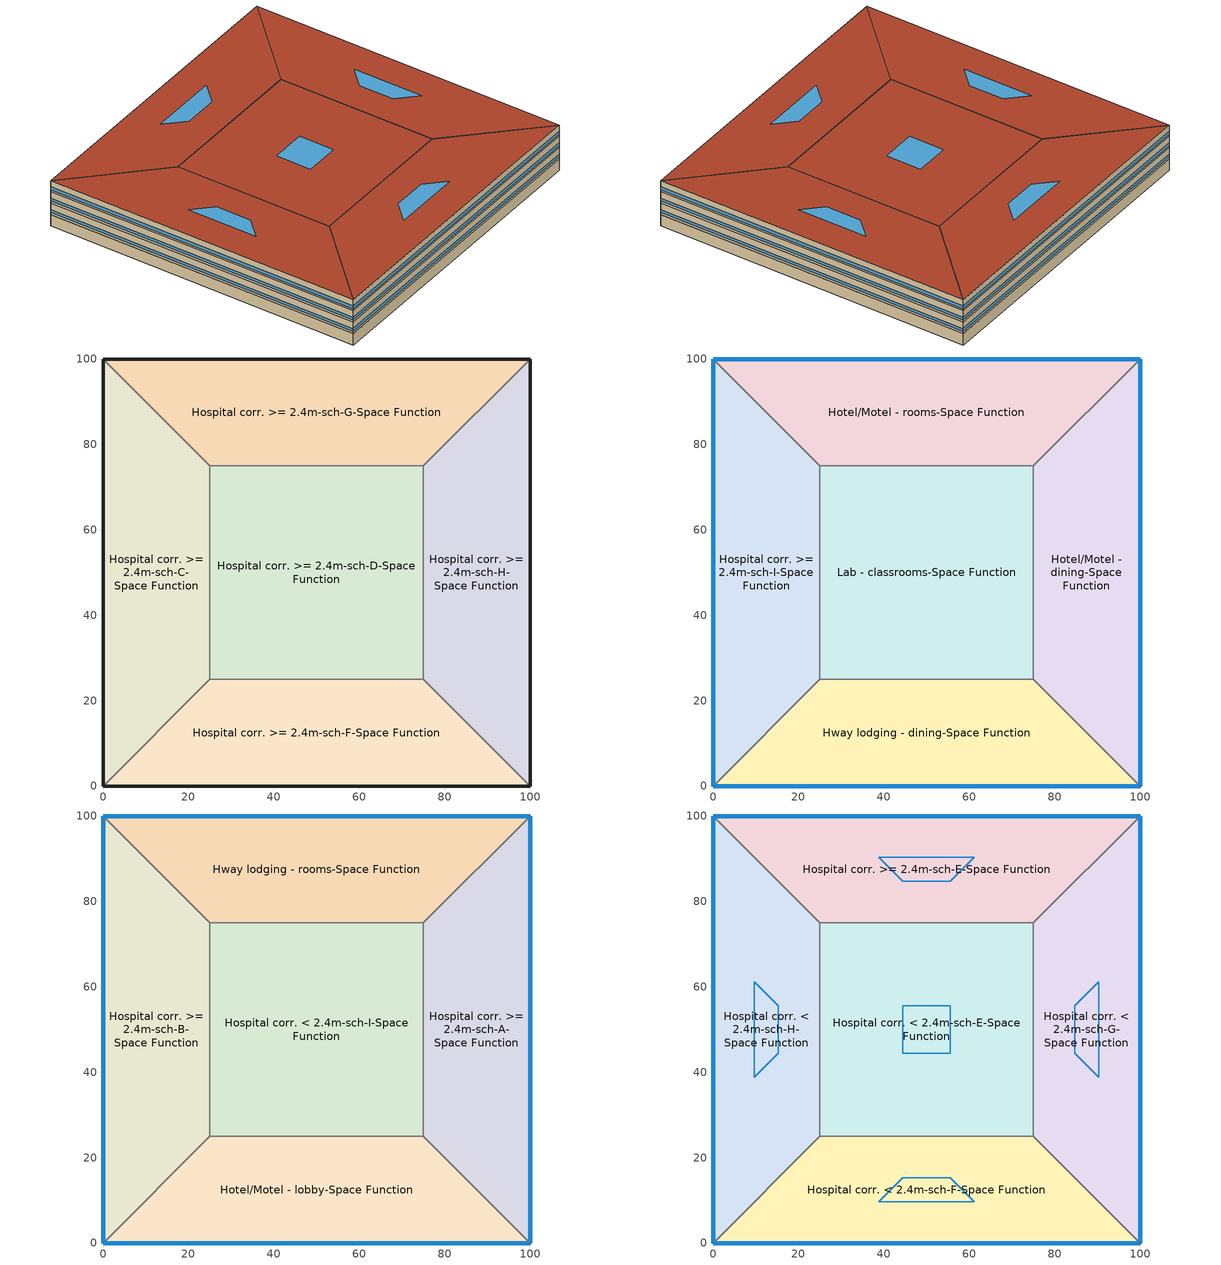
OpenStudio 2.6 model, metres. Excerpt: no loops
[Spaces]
Hospital corr. >= 2.4m-sch-C-Space Function
 floor ground: 0,0 0,100 25,75 25,25 z0
 wall ground: 0,100 0,0 z0:3.8
 wall to Hospital corr. >= 2.4m-sch-G-Space Function: 25,75 0,100 z0:3.8
 wall to Hospital corr. >= 2.4m-sch-D-Space Function: 25,25 25,75 z0:3.8
 wall to Hospital corr. >= 2.4m-sch-F-Space Function: 0,0 25,25 z0:3.8
Hospital corr. >= 2.4m-sch-G-Space Function
 floor ground: 0,100 100,100 75,75 25,75 z0
 wall ground: 100,100 0,100 z0:3.8
 wall to Hospital corr. >= 2.4m-sch-H-Space Function: 75,75 100,100 z0:3.8
 wall to Hospital corr. >= 2.4m-sch-D-Space Function: 25,75 75,75 z0:3.8
Hospital corr. >= 2.4m-sch-H-Space Function
 floor ground: 100,100 100,0 75,25 75,75 z0
 wall ground: 100,0 100,100 z0:3.8
 wall to Hospital corr. >= 2.4m-sch-F-Space Function: 75,25 100,0 z0:3.8
 wall to Hospital corr. >= 2.4m-sch-D-Space Function: 75,75 75,25 z0:3.8
Hospital corr. >= 2.4m-sch-F-Space Function
 floor ground: 100,0 0,0 25,25 75,25 z0
 wall ground: 0,0 100,0 z0:3.8
 wall to Hospital corr. >= 2.4m-sch-D-Space Function: 75,25 25,25 z0:3.8
Hospital corr. >= 2.4m-sch-D-Space Function
 floor ground: 25,25 25,75 75,75 75,25 z0
Hospital corr. >= 2.4m-sch-I-Space Function
 floor to Hospital corr. >= 2.4m-sch-C-Space Function: 0,0 0,100 25,75 25,25 z3.8
 wall outside: 0,100 0,0 z3.8:7.6
 wall to Hotel/Motel - rooms-Space Function: 25,75 0,100 z3.8:7.6
 wall to Lab - classrooms-Space Function: 25,25 25,75 z3.8:7.6
 wall to Hway lodging - dining-Space Function: 0,0 25,25 z3.8:7.6
 window: 0,99.97 0,0.03 z4.56:5.51
Hotel/Motel - rooms-Space Function
 floor to Hospital corr. >= 2.4m-sch-G-Space Function: 0,100 100,100 75,75 25,75 z3.8
 wall outside: 100,100 0,100 z3.8:7.6
 wall to Hotel/Motel - dining-Space Function: 75,75 100,100 z3.8:7.6
 wall to Lab - classrooms-Space Function: 25,75 75,75 z3.8:7.6
 window: 99.97,100 0.03,100 z4.56:5.51
Hotel/Motel - dining-Space Function
 floor to Hospital corr. >= 2.4m-sch-H-Space Function: 100,100 100,0 75,25 75,75 z3.8
 wall outside: 100,0 100,100 z3.8:7.6
 wall to Hway lodging - dining-Space Function: 75,25 100,0 z3.8:7.6
 wall to Lab - classrooms-Space Function: 75,75 75,25 z3.8:7.6
 window: 100,0.03 100,99.97 z4.56:5.51
Hway lodging - dining-Space Function
 floor to Hospital corr. >= 2.4m-sch-F-Space Function: 100,0 0,0 25,25 75,25 z3.8
 wall outside: 0,0 100,0 z3.8:7.6
 wall to Lab - classrooms-Space Function: 75,25 25,25 z3.8:7.6
 window: 0.03,0 99.97,0 z4.56:5.51
Lab - classrooms-Space Function
 floor to Hospital corr. >= 2.4m-sch-D-Space Function: 25,25 25,75 75,75 75,25 z3.8
Hospital corr. >= 2.4m-sch-B-Space Function
 floor to Hospital corr. >= 2.4m-sch-I-Space Function: 0,0 0,100 25,75 25,25 z7.6
 wall outside: 0,100 0,0 z7.6:11.4
 wall to Hway lodging - rooms-Space Function: 25,75 0,100 z7.6:11.4
 wall to Hospital corr. < 2.4m-sch-I-Space Function: 25,25 25,75 z7.6:11.4
 wall to Hotel/Motel - lobby-Space Function: 0,0 25,25 z7.6:11.4
 window: 0,99.97 0,0.03 z8.36:9.31
Hway lodging - rooms-Space Function
 floor to Hotel/Motel - rooms-Space Function: 0,100 100,100 75,75 25,75 z7.6
 wall outside: 100,100 0,100 z7.6:11.4
 wall to Hospital corr. >= 2.4m-sch-A-Space Function: 75,75 100,100 z7.6:11.4
 wall to Hospital corr. < 2.4m-sch-I-Space Function: 25,75 75,75 z7.6:11.4
 window: 99.97,100 0.03,100 z8.36:9.31
Hospital corr. >= 2.4m-sch-A-Space Function
 floor to Hotel/Motel - dining-Space Function: 100,100 100,0 75,25 75,75 z7.6
 wall outside: 100,0 100,100 z7.6:11.4
 wall to Hotel/Motel - lobby-Space Function: 75,25 100,0 z7.6:11.4
 wall to Hospital corr. < 2.4m-sch-I-Space Function: 75,75 75,25 z7.6:11.4
 window: 100,0.03 100,99.97 z8.36:9.31
Hotel/Motel - lobby-Space Function
 floor to Hway lodging - dining-Space Function: 100,0 0,0 25,25 75,25 z7.6
 wall outside: 0,0 100,0 z7.6:11.4
 wall to Hospital corr. < 2.4m-sch-I-Space Function: 75,25 25,25 z7.6:11.4
 window: 0.03,0 99.97,0 z8.36:9.31
Hospital corr. < 2.4m-sch-I-Space Function
 floor to Lab - classrooms-Space Function: 25,25 25,75 75,75 75,25 z7.6
Hospital corr. < 2.4m-sch-H-Space Function
 floor to Hospital corr. >= 2.4m-sch-B-Space Function: 0,0 0,100 25,75 25,25 z11.4
 wall outside: 0,100 0,0 z11.4:15.2
 wall to Hospital corr. >= 2.4m-sch-E-Space Function: 25,75 0,100 z11.4:15.2
 wall to Hospital corr. < 2.4m-sch-E-Space Function: 25,25 25,75 z11.4:15.2
 wall to Hospital corr. < 2.4m-sch-F-Space Function: 0,0 25,25 z11.4:15.2
 window: 0,99.97 0,0.03 z12.16:13.11
 roof outside: 25,25 25,75 0,100 0,0 z15.2
 skylight: 15.3,44.41 15.3,55.59 9.7,61.18 9.7,38.82 z15.2
Hospital corr. >= 2.4m-sch-E-Space Function
 floor to Hway lodging - rooms-Space Function: 0,100 100,100 75,75 25,75 z11.4
 wall outside: 100,100 0,100 z11.4:15.2
 wall to Hospital corr. < 2.4m-sch-G-Space Function: 75,75 100,100 z11.4:15.2
 wall to Hospital corr. < 2.4m-sch-E-Space Function: 25,75 75,75 z11.4:15.2
 window: 99.97,100 0.03,100 z12.16:13.11
 roof outside: 25,75 75,75 100,100 0,100 z15.2
 skylight: 44.41,84.7 55.59,84.7 61.18,90.3 38.82,90.3 z15.2
Hospital corr. < 2.4m-sch-G-Space Function
 floor to Hospital corr. >= 2.4m-sch-A-Space Function: 100,100 100,0 75,25 75,75 z11.4
 wall outside: 100,0 100,100 z11.4:15.2
 wall to Hospital corr. < 2.4m-sch-F-Space Function: 75,25 100,0 z11.4:15.2
 wall to Hospital corr. < 2.4m-sch-E-Space Function: 75,75 75,25 z11.4:15.2
 window: 100,0.03 100,99.97 z12.16:13.11
 roof outside: 75,75 75,25 100,0 100,100 z15.2
 skylight: 84.7,55.59 84.7,44.41 90.3,38.82 90.3,61.18 z15.2
Hospital corr. < 2.4m-sch-F-Space Function
 floor to Hotel/Motel - lobby-Space Function: 100,0 0,0 25,25 75,25 z11.4
 wall outside: 0,0 100,0 z11.4:15.2
 wall to Hospital corr. < 2.4m-sch-E-Space Function: 75,25 25,25 z11.4:15.2
 window: 0.03,0 99.97,0 z12.16:13.11
 roof outside: 75,25 25,25 0,0 100,0 z15.2
 skylight: 55.59,15.3 44.41,15.3 38.82,9.7 61.18,9.7 z15.2
Hospital corr. < 2.4m-sch-E-Space Function
 floor to Hospital corr. < 2.4m-sch-I-Space Function: 25,25 25,75 75,75 75,25 z11.4
 roof outside: 75,25 75,75 25,75 25,25 z15.2
 skylight: 55.59,44.41 55.59,55.59 44.41,55.59 44.41,44.41 z15.2
[Building]
Building 1: Default Construction Set=BTAP-Mass at hdd = 6250.0; Standards Number of Stories=4; Standards Number of Above Ground Stories=4; Standards Building Type=NECB2011_unknown
[Site]
Fort McMurray AP_AB_CAN: Latitude {deg}=56.653; Longitude {deg}=-111.223; Time Zone {hr}=-7; Elevation {m}=369.1
[Site:WaterMainsTemperature]
Calculation Method=Correlation; Annual Average Outdoor Air Temperature {C}=1.875; Maximum Difference In Monthly Average Outdoor Air Temperatures {deltaC}=34.4
[SizingPeriod:DesignDay] Barometric Pressure {Pa}=96969; Sky Clearness=0; Rain Indicator=0; Snow Indicator=0; Day of Month=21; Daylight Saving Time Indicator=0; Humidity Indicating Type=Wetbulb; Dry-Bulb Temperature Range Modifier Type=DefaultMultipliers
Name | Maximum Dry-Bulb Temperature {C} | Daily Dry-Bulb Temperature Range {deltaC} | Humidity Indicating Conditions at Maximum Dry-Bulb | Wind Speed {m/s} | Wind Direction {deg} | Month | Day Type | Solar Model Indicator | ASHRAE Taub | ASHRAE Taud
Fort McMurray AP Ann Clg .4% Condns DB=>MWB | 28.9 | 12.4 | 17.8 | 3.7 | 250 | 7 | SummerDesignDay | ASHRAETau | 0.377 | 2.403
Fort McMurray AP Ann Htg 99.6% Condns DB | -36.2 | 0 | -36.2 | 1 | 90 | 1 | WinterDesignDay | ASHRAEClearSky
[Site:GroundTemperature:BuildingSurface]
19.527, 19.502, 19.536, 19.598, 20.002, 21.64, 22.225, 22.375, 21.449, 20.121, 19.802, 19.633
[Material:NoMass] Roughness=Smooth; Thermal Absorptance=0.9; Solar Absorptance=0.7
Name | Thermal Resistance {m2-K/W} | Visible Absorptance
Typical Carpet Pad; Typical Carpet Pad 1 | 0.21648 | 0.8
Typical Insulation 1 | 5.91238 | 0.7
Typical Insulation 2 | 4.49096 | 0.7
Typical Insulation 3 | 6.17282 | 0.7
Typical Carpet Pad 2 | 1.25503 | 0.8
Typical Carpet Pad 3; Typical Carpet Pad 4 | 3.45515 | 0.8
Typical Insulation 4 | 0.454528 | 0.7
Typical Insulation 5 | 0.454545 | 0.7
[Material]
Name | Roughness | Thickness {m} | Conductivity {W/m-K} | Density {kg/m3} | Specific Heat {J/kg-K} | Thermal Absorptance | Solar Absorptance | Visible Absorptance
G05 25mm wood | MediumSmooth | 0.0254 | 0.15 | 608 | 1630 | 0.9 | 0.5 | 0.5
100mm Normalweight concrete floor 1 | MediumSmooth | 0.1016 | 2.31 | 2322 | 832
G01 13mm gypsum board 1 | Smooth | 0.0127 | 0.16 | 800 | 1090 | 0.9 | 0.7 | 0.5
4 in. Normalweight Concrete Floor 1 | MediumRough | 0.1016 | 2.31 | 2322 | 832 | 0.9 | 0.7 | 0.7
1IN Stucco 1 | Smooth | 0.0253 | 0.6918 | 1858 | 837 | 0.9 | 0.7 | 0.92
8IN CONCRETE HW RefBldg 1 | Rough | 0.2032 | 1.311 | 2240 | 836.8 | 0.9 | 0.7 | 0.7
1/2IN Gypsum 1 | Smooth | 0.0127 | 0.16 | 784.9 | 830 | 0.9 | 0.4 | 0.4
Metal Roof Surface 1; F08 Metal surface 1 | Smooth | 0.0008 | 45.28 | 7824 | 500 | 0.9 | 0.7 | 0.7
6 in. Normalweight Concrete Floor 1; 6 in. Normalweight Concrete Floor 2; 6 in. Normalweight Concrete Floor 3 | MediumRough | 0.1524 | 2.31 | 2322 | 832 | 0.9 | 0.7 | 0.7
[Construction]
BTAP-Int-Partition; BTAP-Int-Door: G05 25mm wood
BTAP-Int-Floor: 100mm Normalweight concrete floor 1, Typical Carpet Pad
BTAP-Int-Wall: G01 13mm gypsum board 1, G01 13mm gypsum board 1
BTAP-Int-Ceiling: Typical Carpet Pad, 100mm Normalweight concrete floor 1
BTAP-Int-Window: SimpleGlazing
BTAP-Ext-Floor-Mass:U-0.162: Typical Insulation 1, 4 in. Normalweight Concrete Floor 1, Typical Carpet Pad 1
BTAP-Ext-Wall-Mass:U-0.21: 1IN Stucco 1, 8IN CONCRETE HW RefBldg 1, Typical Insulation 2, 1/2IN Gypsum 1
BTAP-Ext-Roof-Metal:U-0.162: Metal Roof Surface 1, Typical Insulation 3
BTAP-Grnd-Floor-Mass:U-0.757: 6 in. Normalweight Concrete Floor 1, Typical Carpet Pad 2
BTAP-Grnd-Wall-Mass:U-0.284: 6 in. Normalweight Concrete Floor 2, Typical Carpet Pad 3
BTAP-Grnd-Roof-Mass:U-0.284: 6 in. Normalweight Concrete Floor 3, Typical Carpet Pad 4
BTAP-Ext-FixedWindow:U=0.220 SHGC=0.600; BTAP-Ext-GlassDoors:U=0.220 SHGC=0.600; BTAP-Ext-Skylights:U=0.220 SHGC=0.600; BTAP-Ext-DaylightDomes:U=0.220 SHGC=0.600; BTAP-Ext-DaylightDiffuser:U=0.220 SHGC=0.600: SimpleGlazing:U=0.220 SHGC=0.600
BTAP-Ext-Door:U-2.2: F08 Metal surface 1, Typical Insulation 4
BTAP-Ext-OverHeadDoor:U-2.2: Typical Insulation 5
[DefaultConstructionSet]
BTAP-Mass at hdd = 6250.0: Default Exterior Surface Constructions=BTAP-Mass at hdd = 6250.0; Default Interior Surface Constructions=Default Surface Constructions 2; Default Ground Contact Surface Constructions=BTAP-Mass at hdd = 6250.0 1; Default Exterior SubSurface Constructions=BTAP-Mass at hdd = 6250.0; Default Interior SubSurface Constructions=Default Sub Surface Constructions 2; Interior Partition Construction=BTAP-Int-Partition
[DefaultSurfaceConstructions]
Name | Floor Construction | Wall Construction | Roof Ceiling Construction
Default Surface Constructions 2 | BTAP-Int-Floor | BTAP-Int-Wall | BTAP-Int-Ceiling
BTAP-Mass at hdd = 6250.0 | BTAP-Ext-Floor-Mass:U-0.162 | BTAP-Ext-Wall-Mass:U-0.21 | BTAP-Ext-Roof-Metal:U-0.162
BTAP-Mass at hdd = 6250.0 1 | BTAP-Grnd-Floor-Mass:U-0.757 | BTAP-Grnd-Wall-Mass:U-0.284 | BTAP-Grnd-Roof-Mass:U-0.284
[DefaultSubSurfaceConstructions]
Name | Fixed Window Construction | Operable Window Construction | Door Construction | Glass Door Construction | Overhead Door Construction | Skylight Construction | Tubular Daylight Dome Construction | Tubular Daylight Diffuser Construction
Default Sub Surface Constructions 2 | BTAP-Int-Window | BTAP-Int-Window | BTAP-Int-Door
BTAP-Mass at hdd = 6250.0 | BTAP-Ext-FixedWindow:U=0.220 SHGC=0.600 | BTAP-Ext-FixedWindow:U=0.220 SHGC=0.600 | BTAP-Ext-Door:U-2.2 | BTAP-Ext-GlassDoors:U=0.220 SHGC=0.600 | BTAP-Ext-OverHeadDoor:U-2.2 | BTAP-Ext-Skylights:U=0.220 SHGC=0.600 | BTAP-Ext-DaylightDomes:U=0.220 SHGC=0.600 | BTAP-Ext-DaylightDiffuser:U=0.220 SHGC=0.600
[WindowMaterial:SimpleGlazingSystem] U-Factor {W/m2-K}=2.2; Solar Heat Gain Coefficient=0.6; Visible Transmittance=0.21
SimpleGlazing; SimpleGlazing:U=0.220 SHGC=0.600
[BuildingStory] Nominal Floor to Floor Height {m}=3.8
Name | Nominal Z Coordinate {m}
Story 1 | 0
Story 2 | 3.8
Story 3 | 7.6
Story 4 | 11.4
[Space]
Name | Space Type | Building Story | Thermal Zone
Hospital corr. >= 2.4m-sch-C-Space Function | Space Function Hospital corr. >= 2.4m-sch-B | Story 1 | WILD_ST=Hospital corr. >= 2.4m-sch-C_FL=Story 1_SCH=B
Hospital corr. >= 2.4m-sch-G-Space Function | Space Function Hospital corr. >= 2.4m-sch-B | Story 1 | WILD_ST=Hospital corr. >= 2.4m-sch-G_FL=Story 1_SCH=B
Hospital corr. >= 2.4m-sch-H-Space Function | Space Function Hospital corr. >= 2.4m-sch-B | Story 1 | WILD_ST=Hospital corr. >= 2.4m-sch-H_FL=Story 1_SCH=B
Hospital corr. >= 2.4m-sch-F-Space Function | Space Function Hospital corr. >= 2.4m-sch-B | Story 1 | WILD_ST=Hospital corr. >= 2.4m-sch-F_FL=Story 1_SCH=B
Hospital corr. >= 2.4m-sch-D-Space Function | Space Function Hospital corr. >= 2.4m-sch-B | Story 1 | WILD_ST=Hospital corr. >= 2.4m-sch-D_FL=Story 1_SCH=B
Hospital corr. >= 2.4m-sch-I-Space Function | Space Function Hospital corr. >= 2.4m-sch-B | Story 2 | WILD_ST=Hospital corr. >= 2.4m-sch-I_FL=Story 2_SCH=B
Hotel/Motel - rooms-Space Function | Space Function Hotel/Motel - rooms | Story 2 | DU_BT=Space Function_ST=Hotel/Motel - rooms_FL=Story 2_SCHF
Hotel/Motel - dining-Space Function | Space Function Hotel/Motel - dining | Story 2 | ALL_ST=Hotel/Motel - dining_FL=Story 2_SCH=B
Hway lodging - dining-Space Function | Space Function Hway lodging - dining | Story 2 | ALL_ST=Hway lodging - dining_FL=Story 2_SCH=B
Lab - classrooms-Space Function | Space Function Lab - classrooms | Story 2 | ALL_ST=Lab - classrooms_FL=Story 2_SCH=D
Hospital corr. >= 2.4m-sch-B-Space Function | Space Function Hospital corr. >= 2.4m-sch-B | Story 3 | WILD_ST=Hospital corr. >= 2.4m-sch-B_FL=Story 3_SCH=B
Hway lodging - rooms-Space Function | Space Function Hway lodging - rooms | Story 3 | DU_BT=Space Function_ST=Hway lodging - rooms_FL=Story 3_SCHF
Hospital corr. >= 2.4m-sch-A-Space Function | Space Function Hospital corr. >= 2.4m-sch-B | Story 3 | WILD_ST=Hospital corr. >= 2.4m-sch-A_FL=Story 3_SCH=B
Hotel/Motel - lobby-Space Function | Space Function Hotel/Motel - lobby | Story 3 | ALL_ST=Hotel/Motel - lobby_FL=Story 3_SCH=H
Hospital corr. < 2.4m-sch-I-Space Function | Space Function Hospital corr. < 2.4m-sch-B | Story 3 | WILD_ST=Hospital corr. < 2.4m-sch-I_FL=Story 3_SCH=B
Hospital corr. < 2.4m-sch-H-Space Function | Space Function Hospital corr. < 2.4m-sch-B | Story 4 | WILD_ST=Hospital corr. < 2.4m-sch-H_FL=Story 4_SCH=B
Hospital corr. >= 2.4m-sch-E-Space Function | Space Function Hospital corr. >= 2.4m-sch-B | Story 4 | WILD_ST=Hospital corr. >= 2.4m-sch-E_FL=Story 4_SCH=B
Hospital corr. < 2.4m-sch-G-Space Function | Space Function Hospital corr. < 2.4m-sch-B | Story 4 | WILD_ST=Hospital corr. < 2.4m-sch-G_FL=Story 4_SCH=B
Hospital corr. < 2.4m-sch-F-Space Function | Space Function Hospital corr. < 2.4m-sch-B | Story 4 | WILD_ST=Hospital corr. < 2.4m-sch-F_FL=Story 4_SCH=B
Hospital corr. < 2.4m-sch-E-Space Function | Space Function Hospital corr. < 2.4m-sch-B | Story 4 | WILD_ST=Hospital corr. < 2.4m-sch-E_FL=Story 4_SCH=B
[SpaceType] Standards Building Type=Space Function
Name | Default Schedule Set | Design Specification Outdoor Air Object | Standards Space Type
Space Function Hospital corr. >= 2.4m-sch-B | Space Function Hospital corr. >= 2.4m-sch-B Schedule Set | Space Function Hospital corr. >= 2.4m-sch-B Ventilation | Hospital corr. >= 2.4m-sch-B
Space Function Hotel/Motel - dining | Space Function Hotel/Motel - dining Schedule Set | Space Function Hotel/Motel - dining Ventilation | Hotel/Motel - dining
Space Function Hotel/Motel - lobby | Space Function Hotel/Motel - lobby Schedule Set | Space Function Hotel/Motel - lobby Ventilation | Hotel/Motel - lobby
Space Function Hotel/Motel - rooms | Space Function Hotel/Motel - rooms Schedule Set | Space Function Hotel/Motel - rooms Ventilation | Hotel/Motel - rooms
Space Function Hway lodging - dining | Space Function Hway lodging - dining Schedule Set | Space Function Hway lodging - dining Ventilation | Hway lodging - dining
Space Function Hway lodging - rooms | Space Function Hway lodging - rooms Schedule Set | Space Function Hway lodging - rooms Ventilation | Hway lodging - rooms
Space Function Lab - classrooms | Space Function Lab - classrooms Schedule Set | Space Function Lab - classrooms Ventilation | Lab - classrooms
Space Function Hospital corr. < 2.4m-sch-B | Space Function Hospital corr. < 2.4m-sch-B Schedule Set | Space Function Hospital corr. < 2.4m-sch-B Ventilation | Hospital corr. < 2.4m-sch-B
[People:Definition] Number of People Calculation Method=People/Area; Fraction Radiant=0.3
Name | People per Space Floor Area {person/m2}
Space Function Hospital corr. >= 2.4m-sch-B People Definition; Space Function Hospital corr. < 2.4m-sch-B People Definition | 0.0100104
Space Function Hotel/Motel - dining People Definition; Space Function Hotel/Motel - lobby People Definition; Space Function Hway lodging - dining People Definition | 0.0999967
Space Function Hotel/Motel - rooms People Definition; Space Function Hway lodging - rooms People Definition | 0.0400417
Space Function Lab - classrooms People Definition | 0.0500522
[People] Work Efficiency Schedule=Work Efficiency Schedule; Clothing Insulation Schedule=Clothing Schedule; Air Velocity Schedule=Air Velocity Schedule; Multiplier=1
Name | People Definition | Space or SpaceType
Space Function Hospital corr. >= 2.4m-sch-B People | Space Function Hospital corr. >= 2.4m-sch-B People Definition | Space Function Hospital corr. >= 2.4m-sch-B
Space Function Hotel/Motel - dining People | Space Function Hotel/Motel - dining People Definition | Space Function Hotel/Motel - dining
Space Function Hotel/Motel - lobby People | Space Function Hotel/Motel - lobby People Definition | Space Function Hotel/Motel - lobby
Space Function Hotel/Motel - rooms People | Space Function Hotel/Motel - rooms People Definition | Space Function Hotel/Motel - rooms
Space Function Hway lodging - dining People | Space Function Hway lodging - dining People Definition | Space Function Hway lodging - dining
Space Function Hway lodging - rooms People | Space Function Hway lodging - rooms People Definition | Space Function Hway lodging - rooms
Space Function Lab - classrooms People | Space Function Lab - classrooms People Definition | Space Function Lab - classrooms
Space Function Hospital corr. < 2.4m-sch-B People | Space Function Hospital corr. < 2.4m-sch-B People Definition | Space Function Hospital corr. < 2.4m-sch-B
[Lights:Definition] Design Level Calculation Method=Watts/Area; Fraction Radiant=0.5; Fraction Visible=0.2
Name | Watts per Space Floor Area {W/m2}
Space Function Hospital corr. >= 2.4m-sch-B Lights Definition | 9.59992
Space Function Hotel/Motel - dining Lights Definition | 8.79993
Space Function Hotel/Motel - lobby Lights Definition | 11.3999
Space Function Hotel/Motel - rooms Lights Definition | 11.8999
Space Function Hway lodging - dining Lights Definition | 9.49992
Space Function Hway lodging - rooms Lights Definition | 8.09993
Space Function Lab - classrooms Lights Definition | 17.1999
Space Function Hospital corr. < 2.4m-sch-B Lights Definition | 11.6999
[Lights] Fraction Replaceable=1
Name | Lights Definition | Space or SpaceType
Space Function Hospital corr. >= 2.4m-sch-B Lights | Space Function Hospital corr. >= 2.4m-sch-B Lights Definition | Space Function Hospital corr. >= 2.4m-sch-B
Space Function Hotel/Motel - dining Lights | Space Function Hotel/Motel - dining Lights Definition | Space Function Hotel/Motel - dining
Space Function Hotel/Motel - lobby Lights | Space Function Hotel/Motel - lobby Lights Definition | Space Function Hotel/Motel - lobby
Space Function Hotel/Motel - rooms Lights | Space Function Hotel/Motel - rooms Lights Definition | Space Function Hotel/Motel - rooms
Space Function Hway lodging - dining Lights | Space Function Hway lodging - dining Lights Definition | Space Function Hway lodging - dining
Space Function Hway lodging - rooms Lights | Space Function Hway lodging - rooms Lights Definition | Space Function Hway lodging - rooms
Space Function Lab - classrooms Lights | Space Function Lab - classrooms Lights Definition | Space Function Lab - classrooms
Space Function Hospital corr. < 2.4m-sch-B Lights | Space Function Hospital corr. < 2.4m-sch-B Lights Definition | Space Function Hospital corr. < 2.4m-sch-B
[DesignSpecification:OutdoorAir] Outdoor Air Method=Sum; Outdoor Air Flow per Person {m3/s-person}=0; Outdoor Air Flow Rate {m3/s}=0; Outdoor Air Flow Air Changes per Hour {1/hr}=0
Name | Outdoor Air Flow per Floor Area {m3/s-m2}
Space Function Hospital corr. >= 2.4m-sch-B Ventilation; Space Function Hospital corr. < 2.4m-sch-B Ventilation | 0.000762
Space Function Hotel/Motel - dining Ventilation; Space Function Hway lodging - dining Ventilation | 0.0035814
Space Function Hotel/Motel - lobby Ventilation | 0.0014478
Space Function Hotel/Motel - rooms Ventilation; Space Function Hway lodging - rooms Ventilation | 0.0005588
Space Function Lab - classrooms Ventilation | 0.0021844
[DefaultScheduleSet] People Activity Level Schedule=NECB-Activity; Infiltration Schedule=Always On
Name | Number of People Schedule | Lighting Schedule | Electric Equipment Schedule
Space Function Hospital corr. >= 2.4m-sch-B Schedule Set; Space Function Hotel/Motel - dining Schedule Set; Space Function Hway lodging - dining Schedule Set; Space Function Hospital corr. < 2.4m-sch-B Schedule Set | NECB-B-Occupancy | NECB-B-Lighting | NECB-B-Electric-Equipment
Space Function Hotel/Motel - lobby Schedule Set | NECB-H-Occupancy | NECB-H-Lighting | NECB-H-Electric-Equipment
Space Function Hotel/Motel - rooms Schedule Set; Space Function Hway lodging - rooms Schedule Set | NECB-F-Occupancy | NECB-F-Lighting | NECB-F-Electric-Equipment
Space Function Lab - classrooms Schedule Set | NECB-D-Occupancy | NECB-D-Lighting | NECB-D-Electric-Equipment
[ThermostatSetpoint:DualSetpoint]
Name | Heating Setpoint Temperature Schedule | Cooling Setpoint Temperature Schedule
Space Function Hotel/Motel - rooms Thermostat 3; Space Function Hway lodging - rooms Thermostat 3 | NECB-F-Thermostat Setpoint-Heating | NECB-F-Thermostat Setpoint-Cooling
Space Function Hotel/Motel - dining Thermostat 3; Space Function Hway lodging - dining Thermostat 3; Space Function Hospital corr. < 2.4m-sch-B Thermostat 1; Space Function Hospital corr. < 2.4m-sch-B Thermostat 2; Space Function Hospital corr. < 2.4m-sch-B Thermostat 3; Space Function Hospital corr. < 2.4m-sch-B Thermostat 4; Space Function Hospital corr. < 2.4m-sch-B Thermostat 5; Space Function Hospital corr. >= 2.4m-sch-B Thermostat 3; Space Function Hospital corr. >= 2.4m-sch-B Thermostat 4; Space Function Hospital corr. >= 2.4m-sch-B Thermostat 5; Space Function Hospital corr. >= 2.4m-sch-B Thermostat 6; Space Function Hospital corr. >= 2.4m-sch-B Thermostat 7; Space Function Hospital corr. >= 2.4m-sch-B Thermostat 8; Space Function Hospital corr. >= 2.4m-sch-B Thermostat 9; Space Function Hospital corr. >= 2.4m-sch-B Thermostat 10; Space Function Hospital corr. >= 2.4m-sch-B Thermostat 11 | NECB-B-Thermostat Setpoint-Heating | NECB-B-Thermostat Setpoint-Cooling
Space Function Hotel/Motel - lobby Thermostat 3 | NECB-H-Thermostat Setpoint-Heating | NECB-H-Thermostat Setpoint-Cooling
Space Function Lab - classrooms Thermostat 3 | NECB-D-Thermostat Setpoint-Heating | NECB-D-Thermostat Setpoint-Cooling
[ElectricEquipment:Definition] Design Level Calculation Method=Watts/Area; Fraction Radiant=0.5
Name | Watts per Space Floor Area {W/m2}
Space Function Hotel/Motel - dining Elec Equip Definition; Space Function Hway lodging - dining Elec Equip Definition | 0.999992
Space Function Hotel/Motel - lobby Elec Equip Definition; Space Function Hotel/Motel - rooms Elec Equip Definition; Space Function Hway lodging - rooms Elec Equip Definition | 2.49998
Space Function Lab - classrooms Elec Equip Definition | 9.99992
[ElectricEquipment]
Name | Electric Equipment Definition | Space or SpaceType
Space Function Hotel/Motel - dining Elec Equip | Space Function Hotel/Motel - dining Elec Equip Definition | Space Function Hotel/Motel - dining
Space Function Hotel/Motel - lobby Elec Equip | Space Function Hotel/Motel - lobby Elec Equip Definition | Space Function Hotel/Motel - lobby
Space Function Hotel/Motel - rooms Elec Equip | Space Function Hotel/Motel - rooms Elec Equip Definition | Space Function Hotel/Motel - rooms
Space Function Hway lodging - dining Elec Equip | Space Function Hway lodging - dining Elec Equip Definition | Space Function Hway lodging - dining
Space Function Hway lodging - rooms Elec Equip | Space Function Hway lodging - rooms Elec Equip Definition | Space Function Hway lodging - rooms
Space Function Lab - classrooms Elec Equip | Space Function Lab - classrooms Elec Equip Definition | Space Function Lab - classrooms
[SpaceInfiltration:DesignFlowRate] Design Flow Rate Calculation Method=Flow/ExteriorArea
Name | Space or SpaceType | Schedule | Flow per Exterior Surface Area {m3/s-m2} | Constant Term Coefficient | Temperature Term Coefficient | Velocity Term Coefficient | Velocity Squared Term Coefficient
Hospital corr. < 2.4m-sch-E-Space Function Infiltration | Hospital corr. < 2.4m-sch-E-Space Function | Always On Discrete | 0.00025 | 0 | 0 | 0.224 | 0
Hospital corr. < 2.4m-sch-F-Space Function Infiltration | Hospital corr. < 2.4m-sch-F-Space Function | Always On Discrete | 0.00025 | 0 | 0 | 0.224 | 0
Hospital corr. < 2.4m-sch-G-Space Function Infiltration | Hospital corr. < 2.4m-sch-G-Space Function | Always On Discrete | 0.00025 | 0 | 0 | 0.224 | 0
Hospital corr. < 2.4m-sch-H-Space Function Infiltration | Hospital corr. < 2.4m-sch-H-Space Function | Always On Discrete | 0.00025 | 0 | 0 | 0.224 | 0
Hospital corr. >= 2.4m-sch-A-Space Function Infiltration | Hospital corr. >= 2.4m-sch-A-Space Function | Always On Discrete | 0.00025 | 0 | 0 | 0.224 | 0
Hospital corr. >= 2.4m-sch-B-Space Function Infiltration | Hospital corr. >= 2.4m-sch-B-Space Function | Always On Discrete | 0.00025 | 0 | 0 | 0.224 | 0
Hospital corr. >= 2.4m-sch-E-Space Function Infiltration | Hospital corr. >= 2.4m-sch-E-Space Function | Always On Discrete | 0.00025 | 0 | 0 | 0.224 | 0
Hospital corr. >= 2.4m-sch-I-Space Function Infiltration | Hospital corr. >= 2.4m-sch-I-Space Function | Always On Discrete | 0.00025 | 0 | 0 | 0.224 | 0
Hotel/Motel - dining-Space Function Infiltration | Hotel/Motel - dining-Space Function | Always On Discrete | 0.00025 | 0 | 0 | 0.224 | 0
Hotel/Motel - lobby-Space Function Infiltration | Hotel/Motel - lobby-Space Function | Always On Discrete | 0.00025 | 0 | 0 | 0.224 | 0
Hotel/Motel - rooms-Space Function Infiltration | Hotel/Motel - rooms-Space Function | Always On Discrete | 0.00025 | 0 | 0 | 0.224 | 0
Hway lodging - dining-Space Function Infiltration | Hway lodging - dining-Space Function | Always On Discrete | 0.00025 | 0 | 0 | 0.224 | 0
Hway lodging - rooms-Space Function Infiltration | Hway lodging - rooms-Space Function | Always On Discrete | 0.00025 | 0 | 0 | 0.224 | 0
Space Function Hospital corr. < 2.4m-sch-B Infiltration | Space Function Hospital corr. < 2.4m-sch-B |  | 0.000250063
[ThermalZone] Use Ideal Air Loads=No
Name | Thermostat
DU_BT=Space Function_ST=Hotel/Motel - rooms_FL=Story 2_SCHF | Space Function Hotel/Motel - rooms Thermostat 3
DU_BT=Space Function_ST=Hway lodging - rooms_FL=Story 3_SCHF | Space Function Hway lodging - rooms Thermostat 3
ALL_ST=Hotel/Motel - dining_FL=Story 2_SCH=B | Space Function Hotel/Motel - dining Thermostat 3
ALL_ST=Hotel/Motel - lobby_FL=Story 3_SCH=H | Space Function Hotel/Motel - lobby Thermostat 3
ALL_ST=Hway lodging - dining_FL=Story 2_SCH=B | Space Function Hway lodging - dining Thermostat 3
ALL_ST=Lab - classrooms_FL=Story 2_SCH=D | Space Function Lab - classrooms Thermostat 3
WILD_ST=Hospital corr. < 2.4m-sch-E_FL=Story 4_SCH=B | Space Function Hospital corr. < 2.4m-sch-B Thermostat 1
WILD_ST=Hospital corr. < 2.4m-sch-F_FL=Story 4_SCH=B | Space Function Hospital corr. < 2.4m-sch-B Thermostat 2
WILD_ST=Hospital corr. < 2.4m-sch-G_FL=Story 4_SCH=B | Space Function Hospital corr. < 2.4m-sch-B Thermostat 3
WILD_ST=Hospital corr. < 2.4m-sch-H_FL=Story 4_SCH=B | Space Function Hospital corr. < 2.4m-sch-B Thermostat 4
WILD_ST=Hospital corr. < 2.4m-sch-I_FL=Story 3_SCH=B | Space Function Hospital corr. < 2.4m-sch-B Thermostat 5
WILD_ST=Hospital corr. >= 2.4m-sch-A_FL=Story 3_SCH=B | Space Function Hospital corr. >= 2.4m-sch-B Thermostat 3
WILD_ST=Hospital corr. >= 2.4m-sch-B_FL=Story 3_SCH=B | Space Function Hospital corr. >= 2.4m-sch-B Thermostat 4
WILD_ST=Hospital corr. >= 2.4m-sch-C_FL=Story 1_SCH=B | Space Function Hospital corr. >= 2.4m-sch-B Thermostat 5
WILD_ST=Hospital corr. >= 2.4m-sch-D_FL=Story 1_SCH=B | Space Function Hospital corr. >= 2.4m-sch-B Thermostat 6
WILD_ST=Hospital corr. >= 2.4m-sch-E_FL=Story 4_SCH=B | Space Function Hospital corr. >= 2.4m-sch-B Thermostat 7
WILD_ST=Hospital corr. >= 2.4m-sch-F_FL=Story 1_SCH=B | Space Function Hospital corr. >= 2.4m-sch-B Thermostat 8
WILD_ST=Hospital corr. >= 2.4m-sch-G_FL=Story 1_SCH=B | Space Function Hospital corr. >= 2.4m-sch-B Thermostat 9
WILD_ST=Hospital corr. >= 2.4m-sch-H_FL=Story 1_SCH=B | Space Function Hospital corr. >= 2.4m-sch-B Thermostat 10
WILD_ST=Hospital corr. >= 2.4m-sch-I_FL=Story 2_SCH=B | Space Function Hospital corr. >= 2.4m-sch-B Thermostat 11
[AvailabilityManager:NightCycle] Control Type=CycleOnAny; Thermostat Tolerance {deltaC}=1; Cycling Run Time {s}=3600
Availability Manager Night Cycle 1; Availability Manager Night Cycle 2; Availability Manager Night Cycle 3; Availability Manager Night Cycle 4; Availability Manager Night Cycle 5; Availability Manager Night Cycle 6; Availability Manager Night Cycle 7
[HeatExchanger:AirToAir:SensibleAndLatent] Availability Schedule=Always On Discrete; Nominal Supply Air Flow Rate {m3/s}=autosize; Sensible Effectiveness at 100% Heating Air Flow=0.5; Latent Effectiveness at 100% Heating Air Flow=0.5; Sensible Effectiveness at 75% Heating Air Flow=0.5; Latent Effectiveness at 75% Heating Air Flow=0.5; Sensible Effectiveness at 100% Cooling Air Flow=0.5; Latent Effectiveness at 100% Cooling Air Flow=0.5; Sensible Effectiveness at 75% Cooling Air Flow=0.5; Latent Effectiveness at 75% Cooling Air Flow=0.5; Supply Air Outlet Temperature Control=Yes; Heat Exchanger Type=Rotary; Frost Control Type=ExhaustOnly; Threshold Temperature {C}=-23.3; Initial Defrost Time Fraction=0.167; Rate of Defrost Time Fraction Increase {1/K}=1.44; Economizer Lockout=Yes
Name | Nominal Electric Power {W}
Sys_3_PSZ ALL_ST=Hotel/Motel - dining_FL=Story 2_SCH=B ERV; Sys_3_PSZ ALL_ST=Hway lodging - dining_FL=Story 2_SCH=B ERV | 4868.1
Sys_3_PSZ ALL_ST=Hotel/Motel - lobby_FL=Story 3_SCH=H ERV | 1997.74
Sys_3_PSZ ALL_ST=Lab - classrooms_FL=Story 2_SCH=D ERV | 3968.27
Sys_4_PSZ_WILD_ST=Hospital corr. < 2.4m-sch-E_FL=Story 4_SCH=B ERV | 15426.9
[SetpointManager:OutdoorAirPretreat] Minimum Setpoint Temperature {C}=-99; Maximum Setpoint Temperature {C}=99; Minimum Setpoint Humidity Ratio {kgWater/kgDryAir}=1e-05; Maximum Setpoint Humidity Ratio {kgWater/kgDryAir}=1
Setpoint Manager Outdoor Air Pretreat 1; Setpoint Manager Outdoor Air Pretreat 2; Setpoint Manager Outdoor Air Pretreat 3; Setpoint Manager Outdoor Air Pretreat 4; Setpoint Manager Outdoor Air Pretreat 5
[Schedule:Ruleset]
Clothing Schedule: Default Day Schedule=Clothing Schedule Default Winter Clothes
Air Velocity Schedule: Default Day Schedule=Air Velocity Schedule Default
Work Efficiency Schedule: Default Day Schedule=Work Efficiency Schedule Default
NECB-Activity: Default Day Schedule=NECB-Activity Default; Summer Design Day Schedule=NECB-Activity Summer Design Day; Winter Design Day Schedule=NECB-Activity Winter Design Day
Always On: Default Day Schedule=Always On Default
NECB-F-Occupancy: Default Day Schedule=NECB-F-Occupancy Default
NECB-F-Lighting: Default Day Schedule=NECB-F-Lighting Default
NECB-F-Electric-Equipment: Default Day Schedule=NECB-F-Electric-Equipment Default
NECB-F-Thermostat Setpoint-Heating: Default Day Schedule=NECB-F-Thermostat Setpoint-Heating Default
NECB-F-Thermostat Setpoint-Cooling: Default Day Schedule=NECB-F-Thermostat Setpoint-Cooling Default
NECB-H-Occupancy: Default Day Schedule=NECB-H-Occupancy Default
NECB-H-Lighting: Default Day Schedule=NECB-H-Lighting Default
NECB-H-Electric-Equipment: Default Day Schedule=NECB-H-Electric-Equipment Default
NECB-H-Thermostat Setpoint-Heating: Default Day Schedule=NECB-H-Thermostat Setpoint-Heating Default
NECB-H-Thermostat Setpoint-Cooling: Default Day Schedule=NECB-H-Thermostat Setpoint-Cooling Default
NECB-B-Occupancy: Default Day Schedule=NECB-B-Occupancy Default
NECB-B-Lighting: Default Day Schedule=NECB-B-Lighting Default
NECB-B-Electric-Equipment: Default Day Schedule=NECB-B-Electric-Equipment Default
NECB-B-Thermostat Setpoint-Heating: Default Day Schedule=NECB-B-Thermostat Setpoint-Heating Default
NECB-B-Thermostat Setpoint-Cooling: Default Day Schedule=NECB-B-Thermostat Setpoint-Cooling Default
NECB-D-Occupancy: Default Day Schedule=NECB-D-Occupancy Default
NECB-D-Lighting: Default Day Schedule=NECB-D-Lighting Default
NECB-D-Electric-Equipment: Default Day Schedule=NECB-D-Electric-Equipment Default
NECB-D-Thermostat Setpoint-Heating: Default Day Schedule=NECB-D-Thermostat Setpoint-Heating Default
NECB-D-Thermostat Setpoint-Cooling: Default Day Schedule=NECB-D-Thermostat Setpoint-Cooling Default
[Schedule:Day]
Clothing Schedule Default Winter Clothes; Always On Default: 24, 0, 1
Clothing Schedule Summer Clothes: 24, 0, 0.5
Air Velocity Schedule Default: 24, 0, 0.2
Work Efficiency Schedule Default; NECB-D-Occupancy Sat Day; NECB-D-Occupancy Sun|Hol Day: 24, 0, 0
NECB-Activity Default; NECB-Activity Winter Design Day; NECB-Activity Summer Design Day: 24, 0, 130
NECB-F-Occupancy Default; NECB-F-Occupancy Default|Wkdy Day: 7, 0, 0.9, 8, 0, 0.7, 10, 0, 0.4, 16, 0, 0.2, 17, 0, 0.3, 20, 0, 0.5, 22, 0, 0.7, 23, 0, 0.8, 24, 0, 0.9
NECB-F-Occupancy Sat Day: 1, 0, 0.7, 7, 0, 0.9, 8, 0, 0.7, 10, 0, 0.5, 18, 0, 0.3, 19, 0, 0.5, 22, 0, 0.6, 24, 0, 0.7
NECB-F-Occupancy Sun|Hol Day: 1, 0, 0.8, 9, 0, 0.7, 12, 0, 0.5, 14, 0, 0.3, 17, 0, 0.2, 18, 0, 0.3, 20, 0, 0.4, 22, 0, 0.6, 24, 0, 0.8
NECB-F-Lighting Default; NECB-F-Lighting Default|Wkdy Day; NECB-F-Electric-Equipment Default; NECB-F-Electric-Equipment Default|Wkdy Day: 1, 0, 0.3, 3, 0, 0.2, 6, 0, 0.1, 7, 0, 0.2, 8, 0, 0.4, 9, 0, 0.5, 11, 0, 0.4, 12, 0, 0.3, 19, 0, 0.2, 20, 0, 0.6, 21, 0, 0.8, 22, 0, 0.9, 23, 0, 0.8, 24, 0, 0.6
NECB-F-Lighting Sat Day; NECB-F-Electric-Equipment Sat Day: 1, 0, 0.3, 3, 0, 0.2, 7, 0, 0.1, 9, 0, 0.3, 11, 0, 0.4, 12, 0, 0.3, 19, 0, 0.2, 20, 0, 0.6, 23, 0, 0.7, 24, 0, 0.6
NECB-F-Lighting Sun|Hol Day; NECB-F-Electric-Equipment Sun|Hol Day: 3, 0, 0.3, 7, 0, 0.2, 8, 0, 0.3, 10, 0, 0.4, 14, 0, 0.3, 19, 0, 0.2, 20, 0, 0.5, 21, 0, 0.7, 22, 0, 0.8, 23, 0, 0.6, 24, 0, 0.5
NECB-F-Thermostat Setpoint-Heating Default; NECB-F-Thermostat Setpoint-Heating Default|Wkdy Day; NECB-F-Thermostat Setpoint-Heating Sat Day; NECB-F-Thermostat Setpoint-Heating Sun|Hol Day; NECB-H-Thermostat Setpoint-Heating Default; NECB-H-Thermostat Setpoint-Heating Default|Wkdy Day; NECB-H-Thermostat Setpoint-Heating Sat Day; NECB-H-Thermostat Setpoint-Heating Sun|Hol Day: 1, 0, 22, 7, 0, 18, 8, 0, 20, 24, 0, 22
NECB-F-Thermostat Setpoint-Cooling Default; NECB-F-Thermostat Setpoint-Cooling Default|Wkdy Day; NECB-F-Thermostat Setpoint-Cooling Sat Day; NECB-F-Thermostat Setpoint-Cooling Sun|Hol Day; NECB-H-Thermostat Setpoint-Cooling Default; NECB-H-Thermostat Setpoint-Cooling Default|Wkdy Day; NECB-H-Thermostat Setpoint-Cooling Sat Day; NECB-H-Thermostat Setpoint-Cooling Sun|Hol Day: 24, 0, 24
NECB-H-Occupancy Default; NECB-H-Occupancy Default|Wkdy Day; NECB-H-Occupancy Sat Day; NECB-H-Occupancy Sun|Hol Day; NECB-H-Lighting Default; NECB-H-Lighting Default|Wkdy Day; NECB-H-Lighting Sat Day; NECB-H-Lighting Sun|Hol Day; NECB-H-Electric-Equipment Default; NECB-H-Electric-Equipment Default|Wkdy Day; NECB-H-Electric-Equipment Sat Day; NECB-H-Electric-Equipment Sun|Hol Day: 24, 0, 0.9
NECB-B-Occupancy Default; NECB-B-Occupancy Default|Wkdy Day: 1, 0, 0.3, 2, 0, 0.1, 9, 0, 0, 10, 0, 0.1, 11, 0, 0.2, 12, 0, 0.5, 13, 0, 0.9, 14, 0, 0.8, 15, 0, 0.5, 17, 0, 0.2, 18, 0, 0.3, 19, 0, 0.6, 22, 0, 0.9, 23, 0, 0.6, 24, 0, 0.4
NECB-B-Occupancy Sat Day: 1, 0, 0.5, 2, 0, 0.3, 9, 0, 0, 10, 0, 0.1, 11, 0, 0.2, 12, 0, 0.5, 13, 0, 0.9, 14, 0, 0.8, 15, 0, 0.5, 17, 0, 0.2, 18, 0, 0.3, 19, 0, 0.6, 22, 0, 0.9, 24, 0, 0.6
NECB-B-Occupancy Sun|Hol Day: 1, 0, 0.1, 2, 0, 0.3, 10, 0, 0, 11, 0, 0.1, 12, 0, 0.4, 14, 0, 0.5, 15, 0, 0.4, 18, 0, 0.2, 19, 0, 0.5, 21, 0, 0.7, 22, 0, 0.5, 23, 0, 0.3, 24, 0, 0.1
NECB-B-Lighting Default; NECB-B-Lighting Default|Wkdy Day; NECB-B-Lighting Sat Day; NECB-B-Electric-Equipment Default; NECB-B-Electric-Equipment Default|Wkdy Day; NECB-B-Electric-Equipment Sat Day: 1, 0, 0.9, 2, 0, 0.5, 9, 0, 0.1, 10, 0, 0.5, 11, 0, 0.7, 24, 0, 0.9
NECB-B-Lighting Sun|Hol Day; NECB-B-Electric-Equipment Sun|Hol Day: 2, 0, 0.5, 10, 0, 0.1, 11, 0, 0.5, 23, 0, 0.9, 24, 0, 0.5
NECB-B-Thermostat Setpoint-Heating Default; NECB-B-Thermostat Setpoint-Heating Default|Wkdy Day; NECB-B-Thermostat Setpoint-Heating Sat Day: 2, 0, 22, 8, 0, 18, 9, 0, 20, 24, 0, 22
NECB-B-Thermostat Setpoint-Heating Sun|Hol Day: 1, 0, 18, 2, 0, 22, 9, 0, 18, 10, 0, 20, 23, 0, 22, 24, 0, 18
NECB-B-Thermostat Setpoint-Cooling Default; NECB-B-Thermostat Setpoint-Cooling Default|Wkdy Day; NECB-B-Thermostat Setpoint-Cooling Sat Day: 1, 0, 24, 8, 0, 35, 24, 0, 24
NECB-B-Thermostat Setpoint-Cooling Sun|Hol Day: 9, 0, 35, 23, 0, 24, 24, 0, 35
NECB-D-Occupancy Default; NECB-D-Occupancy Default|Wkdy Day: 8, 0, 0, 9, 0, 0.1, 12, 0, 0.9, 16, 0, 0.8, 17, 0, 0.5, 18, 0, 0.2, 19, 0, 0.1, 22, 0, 0.3, 23, 0, 0.1, 24, 0, 0
NECB-D-Lighting Default; NECB-D-Lighting Default|Wkdy Day; NECB-D-Electric-Equipment Default; NECB-D-Electric-Equipment Default|Wkdy Day: 8, 0, 0.05, 9, 0, 0.3, 16, 0, 0.9, 17, 0, 0.7, 19, 0, 0.5, 22, 0, 0.7, 23, 0, 0.3, 24, 0, 0.05
NECB-D-Lighting Sat Day; NECB-D-Lighting Sun|Hol Day; NECB-D-Electric-Equipment Sat Day; NECB-D-Electric-Equipment Sun|Hol Day: 24, 0, 0.05
NECB-D-Thermostat Setpoint-Heating Default; NECB-D-Thermostat Setpoint-Heating Default|Wkdy Day: 7, 0, 18, 8, 0, 20, 23, 0, 22, 24, 0, 18
NECB-D-Thermostat Setpoint-Heating Sat Day; NECB-D-Thermostat Setpoint-Heating Sun|Hol Day: 24, 0, 18
NECB-D-Thermostat Setpoint-Cooling Default; NECB-D-Thermostat Setpoint-Cooling Default|Wkdy Day: 7, 0, 35, 23, 0, 24, 24, 0, 35
NECB-D-Thermostat Setpoint-Cooling Sat Day; NECB-D-Thermostat Setpoint-Cooling Sun|Hol Day: 24, 0, 35
[Schedule:Rule] Date Specification Type=DateRange; Start Day=1
Name | Schedule Ruleset | Rule Order | Day Schedule | Start Month | End Month | End Day | Apply Monday | Apply Tuesday | Apply Wednesday | Apply Thursday | Apply Friday | Apply Saturday | Apply Sunday
Schedule Rule 1 | Clothing Schedule | 0 | Clothing Schedule Summer Clothes | 5 | 9 | 30
Schedule Rule 17 | NECB-F-Occupancy | 2 | NECB-F-Occupancy Default|Wkdy Day | 1 | 12 | 31 | Yes | Yes | Yes | Yes | Yes
Schedule Rule 18 | NECB-F-Occupancy | 1 | NECB-F-Occupancy Sat Day | 1 | 12 | 31 |  |  |  |  |  | Yes
Schedule Rule 19 | NECB-F-Occupancy | 0 | NECB-F-Occupancy Sun|Hol Day | 1 | 12 | 31 |  |  |  |  |  |  | Yes
Schedule Rule 20 | NECB-F-Lighting | 2 | NECB-F-Lighting Default|Wkdy Day | 1 | 12 | 31 | Yes | Yes | Yes | Yes | Yes
Schedule Rule 21 | NECB-F-Lighting | 1 | NECB-F-Lighting Sat Day | 1 | 12 | 31 |  |  |  |  |  | Yes
Schedule Rule 22 | NECB-F-Lighting | 0 | NECB-F-Lighting Sun|Hol Day | 1 | 12 | 31 |  |  |  |  |  |  | Yes
Schedule Rule 23 | NECB-F-Electric-Equipment | 2 | NECB-F-Electric-Equipment Default|Wkdy Day | 1 | 12 | 31 | Yes | Yes | Yes | Yes | Yes
Schedule Rule 24 | NECB-F-Electric-Equipment | 1 | NECB-F-Electric-Equipment Sat Day | 1 | 12 | 31 |  |  |  |  |  | Yes
Schedule Rule 25 | NECB-F-Electric-Equipment | 0 | NECB-F-Electric-Equipment Sun|Hol Day | 1 | 12 | 31 |  |  |  |  |  |  | Yes
Schedule Rule 26 | NECB-F-Thermostat Setpoint-Heating | 2 | NECB-F-Thermostat Setpoint-Heating Default|Wkdy Day | 1 | 12 | 31 | Yes | Yes | Yes | Yes | Yes
Schedule Rule 27 | NECB-F-Thermostat Setpoint-Heating | 1 | NECB-F-Thermostat Setpoint-Heating Sat Day | 1 | 12 | 31 |  |  |  |  |  | Yes
Schedule Rule 28 | NECB-F-Thermostat Setpoint-Heating | 0 | NECB-F-Thermostat Setpoint-Heating Sun|Hol Day | 1 | 12 | 31 |  |  |  |  |  |  | Yes
Schedule Rule 29 | NECB-F-Thermostat Setpoint-Cooling | 2 | NECB-F-Thermostat Setpoint-Cooling Default|Wkdy Day | 1 | 12 | 31 | Yes | Yes | Yes | Yes | Yes
Schedule Rule 30 | NECB-F-Thermostat Setpoint-Cooling | 1 | NECB-F-Thermostat Setpoint-Cooling Sat Day | 1 | 12 | 31 |  |  |  |  |  | Yes
Schedule Rule 31 | NECB-F-Thermostat Setpoint-Cooling | 0 | NECB-F-Thermostat Setpoint-Cooling Sun|Hol Day | 1 | 12 | 31 |  |  |  |  |  |  | Yes
Schedule Rule 47 | NECB-H-Occupancy | 2 | NECB-H-Occupancy Default|Wkdy Day | 1 | 12 | 31 | Yes | Yes | Yes | Yes | Yes
Schedule Rule 48 | NECB-H-Occupancy | 1 | NECB-H-Occupancy Sat Day | 1 | 12 | 31 |  |  |  |  |  | Yes
Schedule Rule 49 | NECB-H-Occupancy | 0 | NECB-H-Occupancy Sun|Hol Day | 1 | 12 | 31 |  |  |  |  |  |  | Yes
Schedule Rule 50 | NECB-H-Lighting | 2 | NECB-H-Lighting Default|Wkdy Day | 1 | 12 | 31 | Yes | Yes | Yes | Yes | Yes
Schedule Rule 51 | NECB-H-Lighting | 1 | NECB-H-Lighting Sat Day | 1 | 12 | 31 |  |  |  |  |  | Yes
Schedule Rule 52 | NECB-H-Lighting | 0 | NECB-H-Lighting Sun|Hol Day | 1 | 12 | 31 |  |  |  |  |  |  | Yes
Schedule Rule 53 | NECB-H-Electric-Equipment | 2 | NECB-H-Electric-Equipment Default|Wkdy Day | 1 | 12 | 31 | Yes | Yes | Yes | Yes | Yes
Schedule Rule 54 | NECB-H-Electric-Equipment | 1 | NECB-H-Electric-Equipment Sat Day | 1 | 12 | 31 |  |  |  |  |  | Yes
Schedule Rule 55 | NECB-H-Electric-Equipment | 0 | NECB-H-Electric-Equipment Sun|Hol Day | 1 | 12 | 31 |  |  |  |  |  |  | Yes
Schedule Rule 56 | NECB-H-Thermostat Setpoint-Heating | 2 | NECB-H-Thermostat Setpoint-Heating Default|Wkdy Day | 1 | 12 | 31 | Yes | Yes | Yes | Yes | Yes
Schedule Rule 57 | NECB-H-Thermostat Setpoint-Heating | 1 | NECB-H-Thermostat Setpoint-Heating Sat Day | 1 | 12 | 31 |  |  |  |  |  | Yes
Schedule Rule 58 | NECB-H-Thermostat Setpoint-Heating | 0 | NECB-H-Thermostat Setpoint-Heating Sun|Hol Day | 1 | 12 | 31 |  |  |  |  |  |  | Yes
Schedule Rule 59 | NECB-H-Thermostat Setpoint-Cooling | 2 | NECB-H-Thermostat Setpoint-Cooling Default|Wkdy Day | 1 | 12 | 31 | Yes | Yes | Yes | Yes | Yes
Schedule Rule 60 | NECB-H-Thermostat Setpoint-Cooling | 1 | NECB-H-Thermostat Setpoint-Cooling Sat Day | 1 | 12 | 31 |  |  |  |  |  | Yes
Schedule Rule 61 | NECB-H-Thermostat Setpoint-Cooling | 0 | NECB-H-Thermostat Setpoint-Cooling Sun|Hol Day | 1 | 12 | 31 |  |  |  |  |  |  | Yes
Schedule Rule 92 | NECB-B-Occupancy | 2 | NECB-B-Occupancy Default|Wkdy Day | 1 | 12 | 31 | Yes | Yes | Yes | Yes | Yes
Schedule Rule 93 | NECB-B-Occupancy | 1 | NECB-B-Occupancy Sat Day | 1 | 12 | 31 |  |  |  |  |  | Yes
Schedule Rule 94 | NECB-B-Occupancy | 0 | NECB-B-Occupancy Sun|Hol Day | 1 | 12 | 31 |  |  |  |  |  |  | Yes
Schedule Rule 95 | NECB-B-Lighting | 2 | NECB-B-Lighting Default|Wkdy Day | 1 | 12 | 31 | Yes | Yes | Yes | Yes | Yes
Schedule Rule 96 | NECB-B-Lighting | 1 | NECB-B-Lighting Sat Day | 1 | 12 | 31 |  |  |  |  |  | Yes
Schedule Rule 97 | NECB-B-Lighting | 0 | NECB-B-Lighting Sun|Hol Day | 1 | 12 | 31 |  |  |  |  |  |  | Yes
Schedule Rule 98 | NECB-B-Electric-Equipment | 2 | NECB-B-Electric-Equipment Default|Wkdy Day | 1 | 12 | 31 | Yes | Yes | Yes | Yes | Yes
Schedule Rule 99 | NECB-B-Electric-Equipment | 1 | NECB-B-Electric-Equipment Sat Day | 1 | 12 | 31 |  |  |  |  |  | Yes
Schedule Rule 100 | NECB-B-Electric-Equipment | 0 | NECB-B-Electric-Equipment Sun|Hol Day | 1 | 12 | 31 |  |  |  |  |  |  | Yes
Schedule Rule 101 | NECB-B-Thermostat Setpoint-Heating | 2 | NECB-B-Thermostat Setpoint-Heating Default|Wkdy Day | 1 | 12 | 31 | Yes | Yes | Yes | Yes | Yes
Schedule Rule 102 | NECB-B-Thermostat Setpoint-Heating | 1 | NECB-B-Thermostat Setpoint-Heating Sat Day | 1 | 12 | 31 |  |  |  |  |  | Yes
Schedule Rule 103 | NECB-B-Thermostat Setpoint-Heating | 0 | NECB-B-Thermostat Setpoint-Heating Sun|Hol Day | 1 | 12 | 31 |  |  |  |  |  |  | Yes
Schedule Rule 104 | NECB-B-Thermostat Setpoint-Cooling | 2 | NECB-B-Thermostat Setpoint-Cooling Default|Wkdy Day | 1 | 12 | 31 | Yes | Yes | Yes | Yes | Yes
Schedule Rule 105 | NECB-B-Thermostat Setpoint-Cooling | 1 | NECB-B-Thermostat Setpoint-Cooling Sat Day | 1 | 12 | 31 |  |  |  |  |  | Yes
Schedule Rule 106 | NECB-B-Thermostat Setpoint-Cooling | 0 | NECB-B-Thermostat Setpoint-Cooling Sun|Hol Day | 1 | 12 | 31 |  |  |  |  |  |  | Yes
Schedule Rule 122 | NECB-D-Occupancy | 2 | NECB-D-Occupancy Default|Wkdy Day | 1 | 12 | 31 | Yes | Yes | Yes | Yes | Yes
Schedule Rule 123 | NECB-D-Occupancy | 1 | NECB-D-Occupancy Sat Day | 1 | 12 | 31 |  |  |  |  |  | Yes
Schedule Rule 124 | NECB-D-Occupancy | 0 | NECB-D-Occupancy Sun|Hol Day | 1 | 12 | 31 |  |  |  |  |  |  | Yes
Schedule Rule 125 | NECB-D-Lighting | 2 | NECB-D-Lighting Default|Wkdy Day | 1 | 12 | 31 | Yes | Yes | Yes | Yes | Yes
Schedule Rule 126 | NECB-D-Lighting | 1 | NECB-D-Lighting Sat Day | 1 | 12 | 31 |  |  |  |  |  | Yes
Schedule Rule 127 | NECB-D-Lighting | 0 | NECB-D-Lighting Sun|Hol Day | 1 | 12 | 31 |  |  |  |  |  |  | Yes
Schedule Rule 128 | NECB-D-Electric-Equipment | 2 | NECB-D-Electric-Equipment Default|Wkdy Day | 1 | 12 | 31 | Yes | Yes | Yes | Yes | Yes
Schedule Rule 129 | NECB-D-Electric-Equipment | 1 | NECB-D-Electric-Equipment Sat Day | 1 | 12 | 31 |  |  |  |  |  | Yes
Schedule Rule 130 | NECB-D-Electric-Equipment | 0 | NECB-D-Electric-Equipment Sun|Hol Day | 1 | 12 | 31 |  |  |  |  |  |  | Yes
Schedule Rule 131 | NECB-D-Thermostat Setpoint-Heating | 2 | NECB-D-Thermostat Setpoint-Heating Default|Wkdy Day | 1 | 12 | 31 | Yes | Yes | Yes | Yes | Yes
Schedule Rule 132 | NECB-D-Thermostat Setpoint-Heating | 1 | NECB-D-Thermostat Setpoint-Heating Sat Day | 1 | 12 | 31 |  |  |  |  |  | Yes
Schedule Rule 133 | NECB-D-Thermostat Setpoint-Heating | 0 | NECB-D-Thermostat Setpoint-Heating Sun|Hol Day | 1 | 12 | 31 |  |  |  |  |  |  | Yes
Schedule Rule 134 | NECB-D-Thermostat Setpoint-Cooling | 2 | NECB-D-Thermostat Setpoint-Cooling Default|Wkdy Day | 1 | 12 | 31 | Yes | Yes | Yes | Yes | Yes
Schedule Rule 135 | NECB-D-Thermostat Setpoint-Cooling | 1 | NECB-D-Thermostat Setpoint-Cooling Sat Day | 1 | 12 | 31 |  |  |  |  |  | Yes
Schedule Rule 136 | NECB-D-Thermostat Setpoint-Cooling | 0 | NECB-D-Thermostat Setpoint-Cooling Sun|Hol Day | 1 | 12 | 31 |  |  |  |  |  |  | Yes
[Schedule:Constant]
Always On Discrete: Value=1
